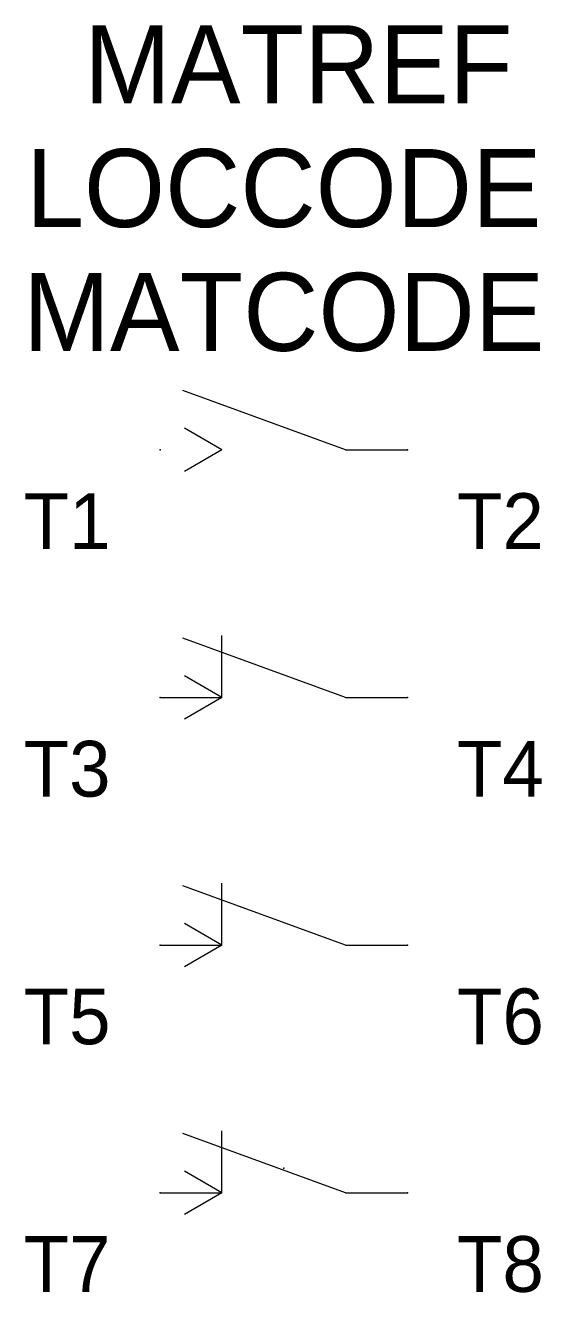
# Model space of a CAD drawing. Extents: x -10.4 to 10.4, y -4 to 47.1.
import ezdxf
from ezdxf.enums import TextEntityAlignment as Align

# ---------------------------------------------------------------- set-up
doc = ezdxf.new("R2010")
doc.units = 0
doc.layers.get('0').update_dxf_attribs({"linetype": 'CONTINUOUS'})
for name, color, linetype in [('A', 7, 'CONTINUOUS'), ('C', 6, 'CONTINUOUS'), ('T2', 7, 'CONTINUOUS')]:
    doc.layers.add(name, color=color, linetype=linetype)

msp = doc.modelspace()

# ---------------------------------------------------------------- linework, layer by layer
at = {"color": 0}
for p, q in [((2.5, 30), (-4.078, 32.394)), ((2.5, 30), (5, 30)), ((2.5, 20), (-4.078, 22.394)), ((-2.5, 20), (-2.5, 22.5)), ((-5, 20), (-2.5, 20)), ((2.5, 20), (5, 20)), ((2.5, 10), (-4.078, 12.394)), ((-2.5, 10), (-2.5, 12.5)), ((-5, 10), (-2.5, 10)), ((2.5, 10), (5, 10)), ((2.5, 0), (-4.078, 2.394)), ((-2.5, 0), (-2.5, 2.5)), ((-5, 0), (-2.5, 0)), ((2.5, 0), (5, 0))]:
    msp.add_line(p, q, dxfattribs=at)
at = {"color": 0, "linetype": 'CONTINUOUS'}
for p, q in [((-2.5, 30), (-4.016, 30.875)), ((-2.5, 30), (-4.016, 29.125)), ((-2.5, 20), (-4.016, 20.875)), ((-2.5, 20), (-4.016, 19.125)), ((-2.5, 10), (-4.016, 10.875)), ((-2.5, 10), (-4.016, 9.125)), ((-2.5, 0), (-4.016, 0.875)), ((-2.5, 0), (-4.016, -0.875))]:
    msp.add_line(p, q, dxfattribs=at)
at = {"layer": 'A', "color": 0}
msp.add_point((0, 1), dxfattribs=at)
at = {"layer": 'C', "color": 0}
for p in [(-5, 30), (5, 30), (-5, 20), (5, 20), (-5, 10), (5, 10), (-5, 0), (5, 0)]:
    msp.add_point(p, dxfattribs=at)

# ---------------------------------------------------------------- texts
at = {"color": 0, "linetype": 'CONTINUOUS'}
for tag, p in [('MATREF', (0.592, 43.995)), ('LOCCODE', (0, 39)), ('MATCODE', (0, 34))]:
    msp.add_attdef(tag, text='', height=3.15, dxfattribs=at).set_placement(p, align=Align.CENTER)
at = {"layer": 'T2', "color": 0, "linetype": 'CONTINUOUS'}
for tag, p in [('T1', (-7, 26)), ('T3', (-7, 16)), ('T5', (-7, 6)), ('T7', (-7, -4))]:
    msp.add_attdef(tag, text='', height=2.25, dxfattribs=at).set_placement(p, align=Align.RIGHT)
for tag, p in [('T2', (7, 26)), ('T4', (7, 16)), ('T6', (7, 6)), ('T8', (7, -4))]:
    msp.add_attdef(tag, p, '', height=2.25, dxfattribs=at)

doc.saveas('drawing.dxf')
